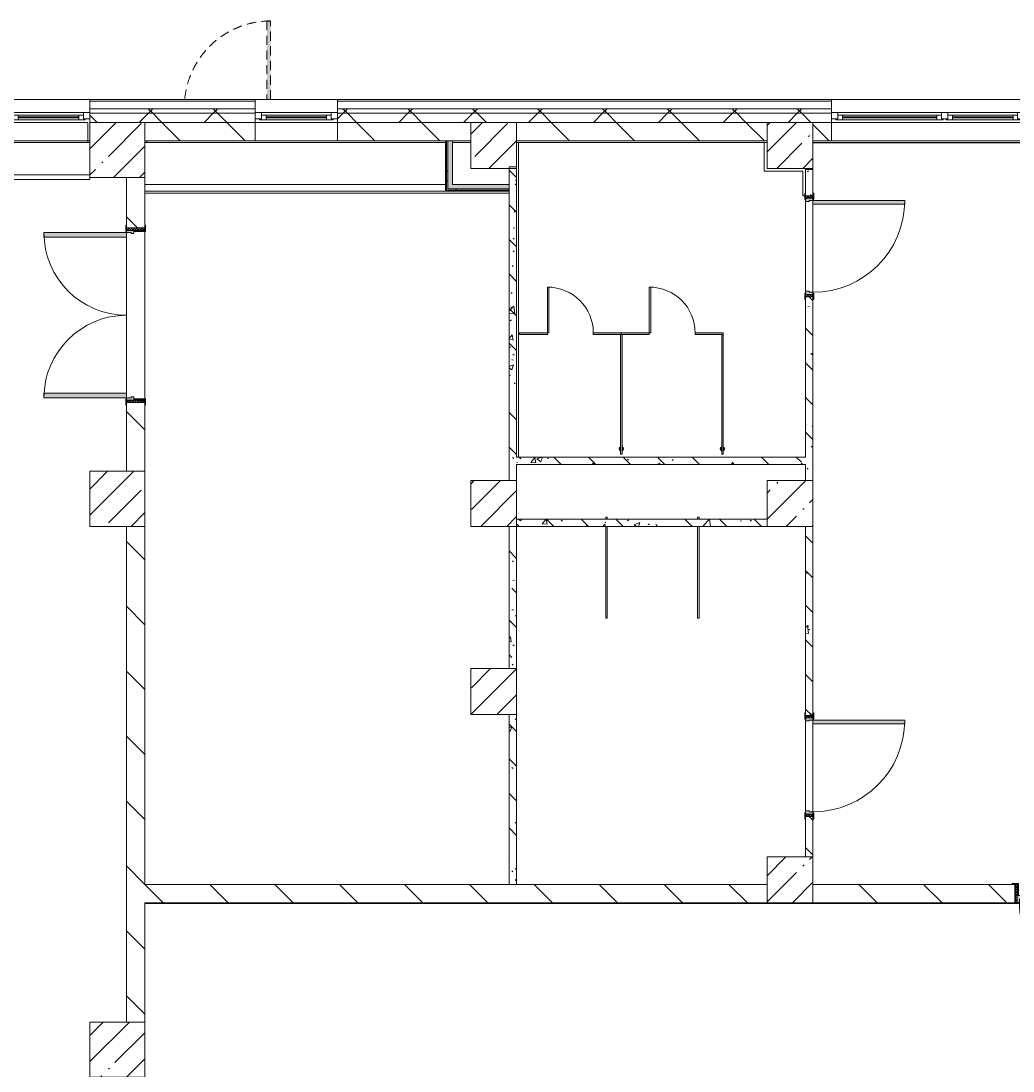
# Model space of a CAD drawing. Header units: millimetres. Extents: x 81566 to 292854, y -8553 to 29000.
# Drawn here: x 231254 to 242063, y 16767 to 28205 of the extents above; entities that cross this region are included whole.
import ezdxf

# ---------------------------------------------------------------- set-up
doc = ezdxf.new("R2010")
doc.units = ezdxf.units.MM
doc.linetypes.add('200_ШТРИХ__ш1_п0_6_', pattern=[160, 100, -60])
for name, color, linetype, lineweight in [('A-DETL-MBND-1', 7, '200_ШТРИХ__ш1_п0_6_', 9), ('A-DOOR-6', 7, 'Continuous', 5), ('A-GENM-2', 7, 'Continuous', 5), ('A-GLAZ-3', 7, 'Continuous', 5), ('A-WALL', 7, 'Continuous', 9), ('A-WALL-4', 7, 'Continuous', 5), ('I-WALL-4', 7, 'Continuous', 5), ('S-COLS-1', 7, 'Continuous', 5)]:
    doc.layers.add(name, color=color, linetype=linetype, lineweight=lineweight)
for name, color, linetype, lineweight, true_color in [('A-DOOR-4', 7, 'Continuous', 5, 0xaaaaaa), ('A-DOOR-5', 7, 'Continuous', 5, 0xe2e2e2), ('A-DOOR-FRAM-4', 7, 'Continuous', 5, 0xe2e2e2), ('A-DOOR-FRAM-5', 7, 'Continuous', 5, 0xaaaaaa), ('A-FLOR-1', 7, 'Continuous', 5, 0xaaaaaa), ('A-GENM-4', 7, 'Continuous', 5, 0xe2ddcd), ('I-WALL-1', 7, 'Continuous', 5, 0xe7e7e7), ('I-WALL-5', 7, 'Continuous', 5, 0x787878)]:
    doc.layers.add(name, color=color, linetype=linetype, lineweight=lineweight, true_color=true_color)
pattern_1 = [(45, (165843.6, 0), (-285.1231, 285.1231), []), (45, (166128.7, 0), (-285.1231, 285.1231), [504.031, -100.806, 16.764, -84.042])]
pattern_2 = [(135, (165843.6, 0), (-353.5534, -353.5534), [])]
pattern_3 = [(135, (165843.6, 0), (-377.1708, -377.1708), [533.4, -88.9, 17.78, -88.9]), (135, (165843.6, 376.94), (-377.1708, -377.1708), []), (50, (165843.6, 0), (637.6445, -55.7866), [66.675, -733.425]), (355, (165843.6, 0), (-123.3494, 668.699), [53.34, -586.74]), (100.451, (165896.7, -4.65), (514.299, 612.908), [56.665, -623.315]), (46.184, (165843.6, 177.8), (948.7764, -147.15), [100.012, -1100.137]), (96.636, (165922.65, 165.5), (830.909, 865.997), [84.998, -934.973]), (351.184, (165843.6, 177.8), (830.918, 865.988), [80.01, -880.11]), (21, (165932.5, 133.35), (530.6506, -357.9283), [66.675, -733.425]), (326, (165932.5, 133.35), (216.308, 644.6585), [53.34, -586.74]), (71.451, (165976.7, 103.5), (746.9596, 286.7243), [56.665, -623.315]), (37.5, (165843.58, 0), (10.8105, 295.9426), [16.764, -562.864, 16.764, -578.866, -588.962]), (37.5, (165843.58, 0), (10.8105, 295.9426), [-1175.258, 16.764, -572.198]), (7.5, (165843.58, 0), (233.8692, 350.6318), [16.764, -322.834, 16.764, -549.529, -224.472]), (7.5, (165843.58, 0), (233.8692, 350.6318), [-905.891, 16.764, -207.708]), (327.5, (165645.34, 0), (474.5678, -20.0513), [16.764, -205.486, 16.764, -676.656, -920.115]), (327.5, (165645.34, 0), (474.5678, -20.0513), [-915.67, 16.764, -903.351]), (317.5, (165556.44, 0), (518.4522, 88.9934), [16.764, -272.161, 16.764, -443.738, -653.415]), (317.5, (165556.44, 0), (518.4522, 88.9934), [-749.427, 16.764, -636.651])]
pattern_4 = [(45, (165843.6, 0), (-353.5534, 353.5534), []), (135, (165843.6, 0), (-353.5534, -353.5534), [])]
pattern_5 = [(45, (165843.6, 0), (-530.33, 530.33), []), (135, (165843.6, 0), (-530.33, -530.33), [])]

# ---------------------------------------------------------------- blocks, each defined once
blk = doc.blocks.new('BSC_Колонна _Прямоугольная - 600х600-V307-2_2_3_птичка')
at = {"layer": 'S-COLS-1'}
h = blk.add_hatch(dxfattribs=at)
h.set_pattern_fill('FP_96', color=256, style=0, pattern_type=2)
h.set_pattern_definition([(45, (-66460, -17000), (-285.1231, 285.1231), []), (45, (-66174.88, -17000), (-285.1231, 285.1231), [504.031, -100.806, 16.764, -84.042])])
h.paths.add_polyline_path([(144, -300), (300, -300), (300, 300), (-300, 300), (-300, -300), (108, -300)])
for p, q in [((300, 300), (-300, 300)), ((-300, 300), (-300, -300)), ((300, -300), (300, 300)), ((-300, -300), (300, -300))]:
    blk.add_line(p, q, dxfattribs=at)
blk = doc.blocks.new('BSC_Колонна _Прямоугольная - 500х500-V333-2_2_3_птичка')
at = {"layer": 'S-COLS-1'}
h = blk.add_hatch(dxfattribs=at)
h.set_pattern_fill('FP_119', color=256, style=0, pattern_type=2)
h.set_pattern_definition([(45, (-73790, -22950), (-285.1231, 285.1231), []), (45, (-73504.88, -22950), (-285.1231, 285.1231), [504.031, -100.806, 16.764, -84.042])])
h.paths.add_polyline_path([(250, -250), (250, 250), (-250, 250), (-250, -250), (173, -250)])
for p, q in [((250, 250), (-250, 250)), ((-250, 250), (-250, -250)), ((250, -250), (250, 250)), ((-250, -250), (250, -250))]:
    blk.add_line(p, q, dxfattribs=at)
blk = doc.blocks.new('BSC_Колонна _Прямоугольная - 500х500-V334-2_2_3_птичка')
at = {"layer": 'S-COLS-1'}
h = blk.add_hatch(dxfattribs=at)
h.set_pattern_fill('FP_120', color=256, style=0, pattern_type=2)
h.set_pattern_definition([(45, (-70560, -22950), (-285.1231, 285.1231), []), (45, (-70274.88, -22950), (-285.1231, 285.1231), [504.031, -100.806, 16.764, -84.042])])
h.paths.add_polyline_path([(170, -250), (250, -250), (250, 250), (-250, 250), (-250, -250)])
for p, q in [((250, 250), (-250, 250)), ((-250, 250), (-250, -250)), ((250, -250), (250, 250)), ((-250, -250), (250, -250))]:
    blk.add_line(p, q, dxfattribs=at)
blk = doc.blocks.new('110_Дверь_СКБ_1Ст_Внутренняя1 - Д-4 1100x2100h_су мгн-V338-2_2_3_птичка')
at = {"layer": 'A-DOOR-4'}
h = blk.add_hatch(dxfattribs=at)
h.set_pattern_fill('FP_22', color=256, style=0, pattern_type=2)
h.set_pattern_definition([(135, (1751.41, 164.685), (-14.14214, -14.14214), []), (225, (1751.41, 164.685), (14.14214, -14.14214), [])])
h.paths.add_polyline_path([(537, 100), (537, -100), (562, -100), (562, 100)])
at = {"layer": 'A-DOOR-5'}
h = blk.add_hatch(color=256, dxfattribs=at)
h.paths.add_polyline_path([(-498, 100), (-513, 100), (-513, 20), (-478, 20), (-478, 60), (-488, 60), (-488, 100)])
h.paths.add_polyline_path([(525, 100), (512, 98), (512, 60), (502, 60), (502, 20), (537, 20), (537, 100)])
at = {"layer": 'A-DOOR-FRAM-4'}
for points in [[(-448, 1100), (-488, 1097), (-488, 100), (-448, 102), (-448, 1097)], [(-536, 108), (-568, 107), (-568, 100), (-498, 102), (-498, 108), (-536, 108)], [(-513, 20), (-513, -100), (-498, -100), (-498, 20)], [(522, 108), (525, 100), (592, 100), (592, 108), (539, 108)], [(537, 20), (522, 20), (522, -100), (537, -100)], [(-513, -100), (-568, -100), (-568, -108), (-498, -108), (-498, -100)], [(592, -100), (522, -100), (522, -108), (592, -108)]]:
    blk.add_hatch(color=256, dxfattribs=at).paths.add_polyline_path(points)
at = {"layer": 'A-DOOR-FRAM-5'}
h = blk.add_hatch(dxfattribs=at)
h.set_pattern_fill('FP_23', color=256, style=0, pattern_type=2)
h.set_pattern_definition([(45, (-371.384, 164.685), (-14.1421, 14.1421), []), (135, (-371.384, 164.685), (-14.1421, -14.1421), [])])
h.paths.add_polyline_path([(-538, 100), (-538, -100), (-513, -95), (-513, 100)])
at = {"layer": 'A-DOOR-4'}
for p, q in [((-488, 1100), (-488, 100)), ((-448, 1100), (-488, 1100)), ((-448, 100), (-448, 1100)), ((-488, 100), (-448, 100))]:
    blk.add_line(p, q, dxfattribs=at)
blk.add_arc((-488, 100), 1000, 360, 90, dxfattribs=at)
at = {"layer": 'A-DOOR-FRAM-5'}
for p, q in [((-498, 108), (-568, 108)), ((-568, 108), (-568, 100)), ((-568, 100), (-498, 100)), ((-513, 100), (-538, 100)), ((-538, 100), (-538, -100)), ((-488, 100), (-513, 100)), ((-513, 100), (-513, 20)), ((-513, -100), (-513, 100)), ((-498, 100), (-513, 100)), ((-513, 100), (-513, 99)), ((-513, 99), (-498, 99)), ((-513, 20), (-478, 20)), ((-498, 20), (-513, 20)), ((-513, 20), (-513, -100)), ((-498, 100), (-498, 108)), ((-498, 99), (-498, 100)), ((-498, -100), (-498, 20)), ((-488, 60), (-488, 100)), ((-478, 60), (-488, 60)), ((-478, 20), (-478, 60)), ((512, 60), (502, 60)), ((502, 60), (502, 20)), ((502, 20), (537, 20)), ((512, 100), (512, 60)), ((537, 100), (512, 100)), ((592, 108), (522, 108)), ((522, 108), (522, 100)), ((537, 100), (522, 100)), ((522, 100), (522, 99)), ((522, 100), (592, 100)), ((522, 99), (537, 99)), ((537, 20), (522, 20)), ((522, 20), (522, -100)), ((537, 20), (537, 100)), ((562, 100), (537, 100)), ((537, 100), (537, -100)), ((537, 99), (537, 100)), ((537, -100), (537, 20)), ((562, -100), (562, 100)), ((592, 100), (592, 108)), ((-498, -100), (-568, -100)), ((-568, -100), (-568, -108)), ((-568, -108), (-498, -108)), ((-538, -100), (-513, -100)), ((-513, -100), (-498, -100)), ((-498, -108), (-498, -100)), ((522, -100), (537, -100)), ((592, -100), (522, -100)), ((522, -100), (522, -108)), ((522, -108), (592, -108)), ((537, -100), (562, -100)), ((592, -108), (592, -100))]:
    blk.add_line(p, q, dxfattribs=at)
blk = doc.blocks.new('110_Дверь_СКБ_1Ст_Внутренняя1 - Д-4 1100x2100h_су мгн-32391219-2_2_3_птичка')
at = {"layer": 'A-DOOR-4'}
h = blk.add_hatch(dxfattribs=at)
h.set_pattern_fill('FP_8', color=256, style=0, pattern_type=2)
h.set_pattern_definition([(135, (1751.41, 104.685), (-14.14214, -14.14214), []), (225, (1751.41, 104.685), (14.14214, -14.14214), [])])
h.paths.add_polyline_path([(562, 40), (537, 38), (537, -40), (562, -40)])
at = {"layer": 'A-DOOR-5'}
h = blk.add_hatch(color=256, dxfattribs=at)
h.paths.add_polyline_path([(537, 38), (537, 40), (512, 36), (512, 0), (502, 0), (502, -40), (537, -40)])
h.paths.add_polyline_path([(-478, -36), (-478, 0), (-488, 0), (-488, 40), (-513, 40), (-513, -40), (-478, -40)])
at = {"layer": 'A-DOOR-FRAM-4'}
for points in [[(-448, 310), (-451, 1040), (-488, 1040), (-488, 40), (-448, 40), (-448, 60)], [(-498, 40), (-498, 48), (-568, 48), (-568, 40), (-513, 40)], [(592, 40), (592, 48), (522, 48), (522, 40), (562, 40)], [(-498, -40), (-568, -40), (-568, -48), (-498, -48)], [(592, -48), (592, -40), (522, -40), (522, -48), (570, -48)]]:
    blk.add_hatch(color=256, dxfattribs=at).paths.add_polyline_path(points)
at = {"layer": 'A-DOOR-FRAM-5'}
h = blk.add_hatch(dxfattribs=at)
h.set_pattern_fill('FP_9', color=256, style=0, pattern_type=2)
h.set_pattern_definition([(45, (-371.384, 104.685), (-14.1421, 14.1421), []), (135, (-371.384, 104.685), (-14.1421, -14.1421), [])])
h.paths.add_polyline_path([(-513, -40), (-513, 40), (-538, 40), (-538, -40)])
at = {"layer": 'A-DOOR-4'}
for p, q in [((-488, 1040), (-488, 40)), ((-448, 1040), (-488, 1040)), ((-448, 40), (-448, 1040)), ((-488, 40), (-448, 40))]:
    blk.add_line(p, q, dxfattribs=at)
blk.add_arc((-488, 40), 1000, 360, 90, dxfattribs=at)
at = {"layer": 'A-DOOR-FRAM-5'}
for p, q in [((-498, 48), (-568, 48)), ((-568, 48), (-568, 40)), ((-568, 40), (-498, 40)), ((-513, 40), (-538, 40)), ((-538, 40), (-538, -40)), ((-488, 40), (-513, 40)), ((-513, 40), (-513, -40)), ((-513, -40), (-513, 40)), ((-498, 40), (-513, 40)), ((-513, 40), (-513, 39)), ((-513, 39), (-498, 39)), ((-498, 40), (-498, 48)), ((-498, 39), (-498, 40)), ((-488, 0), (-488, 40)), ((-478, 0), (-488, 0)), ((-478, -40), (-478, 0)), ((512, 0), (502, 0)), ((502, 0), (502, -40)), ((512, 40), (512, 0)), ((537, 40), (512, 40)), ((592, 48), (522, 48)), ((522, 48), (522, 40)), ((537, 40), (522, 40)), ((522, 40), (522, 39)), ((522, 40), (592, 40)), ((522, 39), (537, 39)), ((537, -40), (537, 40)), ((562, 40), (537, 40)), ((537, 40), (537, -40)), ((537, 39), (537, 40)), ((562, -40), (562, 40)), ((592, 40), (592, 48)), ((-498, -40), (-568, -40)), ((-568, -40), (-568, -48)), ((-568, -48), (-498, -48)), ((-538, -40), (-513, -40)), ((-498, -39), (-513, -39)), ((-513, -39), (-513, -40)), ((-513, -40), (-478, -40)), ((-513, -40), (-498, -40)), ((-498, -40), (-498, -39)), ((-498, -48), (-498, -40)), ((502, -40), (537, -40)), ((537, -39), (522, -39)), ((522, -39), (522, -40)), ((522, -40), (537, -40)), ((592, -40), (522, -40)), ((522, -40), (522, -48)), ((522, -48), (592, -48)), ((537, -40), (537, -39)), ((537, -40), (562, -40)), ((592, -48), (592, -40))]:
    blk.add_line(p, q, dxfattribs=at)
blk = doc.blocks.new('131_Сантехническая перегородка - СП-2-V342-2_2_3_птичка')
at = {"layer": 'A-GENM-2'}
for p, q in [((0, 8), (1000, 8)), ((0, 8), (0, -8)), ((1080, 8), (1100, 8)), ((1100, 8), (1100, -8)), ((1000, -8), (0, -8)), ((1100, -8), (1080, -8))]:
    blk.add_line(p, q, dxfattribs=at)
blk = doc.blocks.new('110_Дверь_СКБ_2Ст - Д-10 1800x2100h_Актовый зал EI30-32403870-2_2_3_птичка')
at = {"layer": 'A-DOOR-4'}
h = blk.add_hatch(dxfattribs=at)
h.set_pattern_fill('FP_134', color=256, style=0, pattern_type=2)
h.set_pattern_definition([(135, (1351.41, 164.685), (-14.1421, -14.1421), []), (225, (1351.41, 164.685), (14.1421, -14.1421), [])])
h.paths.add_polyline_path([(937, -84), (937, -100), (963, -100), (963, 100), (937, 100)])
at = {"layer": 'A-DOOR-5'}
for points in [[(-888, 520), (-888, 100), (-838, 100), (-838, 1000), (-888, 1000), (-888, 643)], [(862, 340), (862, 100), (912, 100), (912, 1000), (862, 1000), (862, 400)]]:
    blk.add_hatch(color=256, dxfattribs=at).paths.add_polyline_path(points)
h = blk.add_hatch(color=256, dxfattribs=at)
h.paths.add_polyline_path([(-913, 37), (-913, 20), (-878, 20), (-878, 50), (-888, 50), (-888, 100), (-913, 100), (-913, 84)])
h.paths.add_polyline_path([(902, 30), (902, 20), (937, 20), (937, 100), (912, 100), (912, 50), (902, 50)])
at = {"layer": 'A-DOOR-FRAM-4'}
for points in [[(-967, 100), (-897, 100), (-897, 108), (-967, 108)], [(-913, -100), (-897, -100), (-897, 20), (-913, 20)], [(923, 100), (993, 100), (993, 108), (923, 108)], [(923, -83), (923, -100), (937, -100), (937, 20), (923, 20)], [(-967, -108), (-897, -108), (-897, -100), (-967, -100)], [(923, -100), (923, -108), (993, -108), (993, -100), (937, -100)]]:
    blk.add_hatch(color=256, dxfattribs=at).paths.add_polyline_path(points)
at = {"layer": 'A-DOOR-FRAM-5'}
h = blk.add_hatch(dxfattribs=at)
h.set_pattern_fill('FP_135', color=256, style=0, pattern_type=2)
h.set_pattern_definition([(45, (-771.384, 164.685), (-14.1421, 14.1421), []), (135, (-771.384, 164.685), (-14.1421, -14.1421), [])])
h.paths.add_polyline_path([(-937, 86), (-937, -100), (-913, -100), (-913, 100), (-937, 100)])
at = {"layer": 'A-DOOR-4'}
for p, q in [((-888, 1000), (-888, 100)), ((-838, 1000), (-888, 1000)), ((-838, 100), (-838, 1000)), ((912, 1000), (862, 1000)), ((862, 1000), (862, 100)), ((912, 100), (912, 1000)), ((-888, 100), (-838, 100)), ((862, 100), (912, 100))]:
    blk.add_line(p, q, dxfattribs=at)
for centre, start, end in [((-888, 100), 0, 90), ((912, 100), 90, 180)]:
    blk.add_arc(centre, 900, start, end, dxfattribs=at)
at = {"layer": 'A-DOOR-FRAM-5'}
for p, q in [((-897, 108), (-967, 108)), ((-967, 108), (-967, 100)), ((-967, 100), (-897, 100)), ((-913, 100), (-937, 100)), ((-937, 100), (-937, -100)), ((-888, 100), (-913, 100)), ((-913, 100), (-913, 20)), ((-913, 20), (-878, 20)), ((-913, -100), (-913, 100)), ((-897, 20), (-913, 20)), ((-913, 20), (-913, -100)), ((-897, 100), (-897, 108)), ((-897, -100), (-897, 20)), ((-888, 50), (-888, 100)), ((-878, 50), (-888, 50)), ((-878, 20), (-878, 50)), ((912, 50), (902, 50)), ((902, 50), (902, 20)), ((902, 20), (937, 20)), ((912, 100), (912, 50)), ((937, 100), (912, 100)), ((993, 108), (923, 108)), ((923, 108), (923, 100)), ((923, 100), (993, 100)), ((937, 20), (923, 20)), ((923, 20), (923, -100)), ((937, 20), (937, 100)), ((963, 100), (937, 100)), ((937, 100), (937, -100)), ((937, -100), (937, 20)), ((963, -100), (963, 100)), ((993, 100), (993, 108)), ((-897, -100), (-967, -100)), ((-967, -100), (-967, -108)), ((-967, -108), (-897, -108)), ((-937, -100), (-913, -100)), ((-913, -100), (-897, -100)), ((-897, -108), (-897, -100)), ((923, -100), (937, -100)), ((993, -100), (923, -100)), ((923, -100), (923, -108)), ((923, -108), (993, -108)), ((937, -100), (963, -100)), ((993, -108), (993, -100))]:
    blk.add_line(p, q, dxfattribs=at)
blk = doc.blocks.new('BSC_Колонна _Прямоугольная - 500х500-V378-2_2_3_птичка')
at = {"layer": 'S-COLS-1'}
h = blk.add_hatch(dxfattribs=at)
h.set_pattern_fill('FP_143', color=256, style=0, pattern_type=2)
h.set_pattern_definition([(45, (-70560, -20900), (-285.1231, 285.1231), []), (45, (-70274.88, -20900), (-285.1231, 285.1231), [504.031, -100.806, 16.764, -84.042])])
h.paths.add_polyline_path([(250, -250), (250, 250), (-250, 250), (-250, -250), (170, -250)])
for p, q in [((250, 250), (-250, 250)), ((-250, 250), (-250, -250)), ((250, -250), (250, 250)), ((-250, -250), (250, -250))]:
    blk.add_line(p, q, dxfattribs=at)
blk = doc.blocks.new('120_Окно_СКБ_1Ст - 120_Окно_СКБ_1Ст 900х2500_h_-19906774-2_2_3_птичка')
at = {"layer": 'A-GLAZ-3'}
for p, q in [((-450, -75), (-450, -5)), ((-450, -5), (-380, -5)), ((450, -5), (-450, -5)), ((-380, -75), (-450, -75)), ((-450, -75), (-400, -75)), ((-380, -75), (-400, -75)), ((-400, -75), (-400, -85)), ((-400, -85), (400, -85)), ((400, -85), (-400, -85)), ((-380, -5), (-380, -75)), ((380, -35), (-380, -35)), ((-380, -35), (-380, -75)), ((-330, -85), (-330, -35)), ((-330, -55), (330, -55)), ((330, -65), (-330, -65)), ((330, -85), (330, -35)), ((380, -75), (380, -5)), ((380, -5), (450, -5)), ((380, -75), (380, -35)), ((450, -75), (380, -75)), ((400, -75), (380, -75)), ((400, -75), (450, -75)), ((400, -85), (400, -75)), ((450, -5), (450, -75))]:
    blk.add_line(p, q, dxfattribs=at)
blk = doc.blocks.new('120_Окно_СКБ_2Ст - 120_Окно_СКБ_2Ст 2100х2400 _мал створка справа_-19092174-2_2_3_птичка')
at = {"layer": 'A-GLAZ-3'}
for p, q in [((-1050, -75), (-1050, -5)), ((-1050, -5), (-980, -5)), ((1050, -5), (-1050, -5)), ((-980, -75), (-1050, -75)), ((-1050, -75), (-1000, -75)), ((-980, -75), (-1000, -75)), ((-1000, -75), (-1000, -85)), ((-1000, -85), (170, -85)), ((170, -85), (-1000, -85)), ((-980, -5), (-980, -75)), ((150, -35), (-980, -35)), ((-980, -35), (-980, -75)), ((-930, -85), (-930, -35)), ((-930, -55), (100, -55)), ((100, -65), (-930, -65)), ((100, -85), (100, -35)), ((150, -75), (150, -5)), ((150, -5), (220, -5)), ((150, -75), (150, -35)), ((220, -75), (150, -75)), ((170, -75), (150, -75)), ((170, -75), (200, -75)), ((170, -85), (170, -75)), ((220, -75), (200, -75)), ((200, -75), (200, -85)), ((200, -85), (1000, -85)), ((1000, -85), (200, -85)), ((220, -5), (220, -75)), ((980, -35), (220, -35)), ((220, -35), (220, -75)), ((270, -85), (270, -35)), ((270, -55), (930, -55)), ((930, -65), (270, -65)), ((930, -85), (930, -35)), ((980, -75), (980, -5)), ((980, -5), (1050, -5)), ((980, -75), (980, -35)), ((1050, -75), (980, -75)), ((1000, -75), (980, -75)), ((1000, -75), (1050, -75)), ((1000, -85), (1000, -75)), ((1050, -5), (1050, -75))]:
    blk.add_line(p, q, dxfattribs=at)
blk = doc.blocks.new('BSC_Колонна _Прямоугольная - 500х500-V383-2_2_3_птичка')
at = {"layer": 'S-COLS-1'}
h = blk.add_hatch(dxfattribs=at)
h.set_pattern_fill('FP_144', color=256, style=0, pattern_type=2)
h.set_pattern_definition([(45, (-73790, -18850), (-285.1231, 285.1231), []), (45, (-73504.88, -18850), (-285.1231, 285.1231), [504.031, -100.806, 16.764, -84.042])])
h.paths.add_polyline_path([(250, -250), (250, 250), (-250, 250), (-250, -250), (170, -250)])
for p, q in [((250, 250), (-250, 250)), ((-250, 250), (-250, -250)), ((250, -250), (250, 250)), ((-250, -250), (250, -250))]:
    blk.add_line(p, q, dxfattribs=at)
blk = doc.blocks.new('110_Дверь_СКБ_1Ст_Наружная - ДН-2д_л__ Дверь из подвала ЛК _900 мм в свету_ 3300-22851703-2_2_3_птичка')
at = {"layer": 'A-DETL-MBND-1'}
blk.add_hatch(color=256, dxfattribs=at).paths.add_polyline_path([(489.5, 135), (489.5, 990), (449.5, 990), (449.5, 135)])
for p, q in [((489.5, 990), (449.5, 990)), ((449.5, 990), (449.5, 135)), ((489.5, 135), (489.5, 990))]:
    blk.add_line(p, q, dxfattribs=at)
blk.add_arc((489.5, 50), 940, 90, 174.73278, dxfattribs=at)
blk = doc.blocks.new('131_Сантехническая перегородка_Дверь - СД-1-V438-2_2_3_птичка')
at = {"layer": 'A-GENM-4'}
for points in [[(305, -8), (305, 8), (0, 8), (0, -8)], [(805, -8), (1110, -8), (1110, 8), (805, 8)]]:
    blk.add_hatch(color=256, dxfattribs=at).paths.add_polyline_path(points)
at = {"layer": 'A-DOOR-6'}
for p, q in [((321, 508), (305, 508)), ((305, 8), (305, 508)), ((321, 8), (321, 508)), ((321, 8), (305, 8))]:
    blk.add_line(p, q, dxfattribs=at)
blk.add_arc((305, 8), 500, 360, 90, dxfattribs=at)
at = {"layer": 'A-GENM-2'}
for p, q in [((305, 8), (0, 8)), ((0, 8), (0, -8)), ((305, -8), (305, 8)), ((1110, 8), (805, 8)), ((805, 8), (805, -8)), ((1110, -8), (1110, 8)), ((0, -8), (305, -8)), ((805, -8), (1110, -8))]:
    blk.add_line(p, q, dxfattribs=at)
blk = doc.blocks.new('131_Сантехническая перегородка - СП-4-V431-2_2_3_птичка')
at = {"layer": 'A-GENM-4'}
blk.add_hatch(color=256, dxfattribs=at).paths.add_polyline_path([(745, 8), (26, 8), (26, -8), (1330, -8), (1330, 8)])
at = {"layer": 'A-GENM-2'}
for p, q in [((1330, 8), (26, 8)), ((26, 8), (26, -8)), ((1330, -8), (1330, 8)), ((26, -8), (1330, -8))]:
    blk.add_line(p, q, dxfattribs=at)
at = {"layer": 'A-GENM-2', "flags": 128}
for points in [[(97, 8), (97, 9), (96, 9), (96, 9), (96, 10), (95, 10), (95, 11), (94, 11), (94, 12), (93, 12), (93, 12), (92, 13), (92, 13), (91, 13), (91, 14), (90, 14), (90, 14), (89, 14), (89, 14), (88, 15), (87, 15), (87, 15), (86, 15), (86, 15), (85, 15), (84, 15), (84, 15), (83, 15), (83, 15), (82, 15), (81, 15), (81, 15), (80, 15), (80, 14), (79, 14), (78, 14), (78, 14), (77, 13), (77, 13), (76, 13), (76, 13), (75, 12), (75, 12), (74, 11), (74, 11), (74, 11), (73, 10), (73, 10), (72, 9), (72, 9), (72, 8), (71, 8)], [(71, -8), (72, -9), (72, -9), (72, -9), (73, -10), (73, -10), (74, -11), (74, -11), (75, -12), (75, -12), (76, -12), (76, -13), (77, -13), (77, -13), (78, -14), (78, -14), (79, -14), (79, -14), (80, -14), (80, -15), (81, -15), (82, -15), (82, -15), (83, -15), (83, -15), (84, -15), (85, -15), (85, -15), (86, -15), (86, -15), (87, -15), (88, -15), (88, -15), (89, -14), (89, -14), (90, -14), (90, -14), (91, -13), (92, -13), (92, -13), (93, -13), (93, -12), (94, -12), (94, -11), (94, -11), (95, -11), (95, -10), (96, -10), (96, -9), (96, -9), (97, -8), (97, -8)]]:
    blk.add_lwpolyline(points, dxfattribs=at)
at = {"layer": 'A-GENM-2'}
for radius, start, end in [(24.6, 19.9113, 160.0887), (17.6, 45, 135), (17.6, 45, 135), (15.1, 45, 135), (24.6, 199.9113, 340.0887), (17.6, 225, 315), (17.6, 225, 315), (15.1, 225, 315)]:
    blk.add_arc((84, 0), radius, start, end, dxfattribs=at)
blk = doc.blocks.new('Зашивка приборов отопления29 - Зашивка приборов отопления-33323054-2_2_3_птичка')
at = {"layer": 'A-WALL-4'}
for p, q in [((66780, 26880), (66760, 26880)), ((70036, 26425), (66760, 26425)), ((66760, 26350), (70036, 26350))]:
    blk.add_line(p, q, dxfattribs=at)

msp = doc.modelspace()

# ---------------------------------------------------------------- hatches: boundary and pattern name
at = {"layer": 'A-WALL-4'}
h = msp.add_hatch(dxfattribs=at)
h.set_pattern_fill('FP_101', color=256, style=0, pattern_type=2)
h.set_pattern_definition(pattern_4)
h.paths.add_polyline_path([(242183.6, 27200), (243693.6, 27200), (243693.6, 27250), (242183.6, 27250), (242183.6, 27210)])
h.paths.add_polyline_path([(250543.6, 27200), (250703.6, 27200), (250703.6, 27250), (246193.6, 27250), (246193.6, 27200), (250091.4, 27200)])
h.paths.add_polyline_path([(233683.4, 27200), (233803.6, 27200), (233803.6, 27250), (232003.6, 27250), (232003.6, 27200), (232771.8, 27200)])
h.paths.add_polyline_path([(230308.4, 27200), (231103.6, 27200), (231103.6, 27250), (230023.6, 27250), (230023.6, 27200), (230037.2, 27200)])
h.paths.add_polyline_path([(234703.6, 27200), (240083.6, 27200), (240083.6, 27250), (234703.6, 27250)])
h.paths.add_polyline_path([(216603.8, 27200), (216603.8, 27250), (215503.9, 27250), (215503.9, 27200), (216363.8, 27200)])
h.paths.add_polyline_path([(226598.8, 27200), (226883.6, 27200), (226883.6, 27250), (225703.6, 27250), (225703.6, 27200), (226390.9, 27200)])
h.paths.add_polyline_path([(219703.8, 27200), (220853.5, 27200), (220853.5, 27250), (219703.8, 27250), (219703.8, 27210)])
h.paths.add_polyline_path([(222848.6, 27200), (223003.6, 27200), (223003.6, 27250), (221753.5, 27250), (221753.5, 27200), (222744.7, 27200)])
h.paths.add_polyline_path([(214603.9, 27200), (214603.6, 27250), (213350.6, 27250), (213350.6, 27200), (214603.6, 27200)])
h.paths.add_polyline_path([(207903.6, 27200), (210250.6, 27200), (210250.6, 27250), (207853.6, 27250), (207853.6, 27200)])
h = msp.add_hatch(dxfattribs=at)
h.set_pattern_fill('FP_101', color=256, style=0, pattern_type=2)
h.set_pattern_definition(pattern_4)
h.paths.add_polyline_path([(207903.6, 27100), (210250.6, 27100), (210250.6, 27200), (207903.6, 27200)])
h.paths.add_polyline_path([(221753.5, 27100), (223003.6, 27100), (223003.6, 27200), (221753.5, 27200)])
h.paths.add_polyline_path([(250543.6, 27100), (250703.6, 27100), (250703.6, 27200), (246193.6, 27200), (246193.6, 27100), (250091.4, 27100)])
h.paths.add_polyline_path([(220010, 27100), (220853.5, 27100), (220853.5, 27200), (219703.8, 27200), (219703.8, 27100), (220003.6, 27100)])
h.paths.add_polyline_path([(225703.6, 27100), (226883.6, 27100), (226883.6, 27200), (225703.6, 27200), (225703.6, 27140)])
h.paths.add_polyline_path([(243093.6, 27100), (243693.6, 27100), (243693.6, 27200), (242183.6, 27200), (242183.6, 27100), (242799, 27100)])
h.paths.add_polyline_path([(216363.8, 27100), (216603.8, 27100), (216603.8, 27200), (215503.9, 27200), (215503.9, 27100), (216208.4, 27100)])
h.paths.add_polyline_path([(239152.8, 27100), (240083.6, 27100), (240083.6, 27200), (234703.6, 27200), (234703.6, 27100), (236653.6, 27100)])
h.paths.add_polyline_path([(213350.6, 27100), (214603.9, 27100), (214603.6, 27200), (213350.6, 27200), (213350.6, 27140)])
h.paths.add_polyline_path([(233683.4, 27100), (233803.6, 27100), (233803.6, 27200), (232003.6, 27200), (232003.6, 27100), (232771.8, 27100)])
h.paths.add_polyline_path([(230023.6, 27100), (231103.6, 27100), (231103.6, 27200), (230023.6, 27200), (230023.6, 27170)])
at = {"layer": 'I-WALL-1'}
for points in [[(235954.2, 26425), (235954.2, 26900), (235904.2, 26900), (235904.2, 26425)], [(236418.1, 26375), (236573.6, 26375), (236573.6, 26425), (235904.2, 26425), (235904.2, 26375), (236153.6, 26375)]]:
    msp.add_hatch(color=256, dxfattribs=at).paths.add_polyline_path(points)
at = {"layer": 'I-WALL-4'}
h = msp.add_hatch(dxfattribs=at)
h.set_pattern_fill('FP_99', color=256, style=0, pattern_type=2)
h.set_pattern_definition(pattern_2)
h.paths.add_polyline_path([(216603.8, 26900), (216603.8, 27100), (216208.4, 27100), (216208.4, 26900)])
h.paths.add_polyline_path([(220853.5, 26900), (220853.5, 27100), (220603.6, 27100), (220603.6, 26900), (220826.8, 26900)])
h.paths.add_polyline_path([(220003.6, 26900), (220003.6, 27100), (219703.8, 27100), (219703.8, 26900)])
h.paths.add_polyline_path([(223003.6, 26900), (223003.6, 27100), (221753.5, 27100), (221753.5, 26900), (222848.6, 26900)])
h.paths.add_polyline_path([(225703.6, 26900), (226003.6, 26900), (226003.6, 27100), (225703.6, 27100), (225703.6, 26900.9)])
h.paths.add_polyline_path([(226603.6, 26900), (226903.6, 26900), (226903.6, 27100), (226603.6, 27100), (226603.6, 26948.7)])
h.paths.add_polyline_path([(230037.2, 26900), (231103.6, 26900), (231103.6, 27100), (230003.6, 27100), (230003.6, 26900)])
h.paths.add_polyline_path([(249944.3, 26900), (250043.6, 26900), (250043.6, 27100), (246993.6, 27100), (246993.6, 26900), (249916.1, 26900)])
h.paths.add_polyline_path([(232603.6, 26900), (233803.6, 26900), (233803.6, 27100), (232603.6, 27100), (232603.6, 26948.7)])
h.paths.add_polyline_path([(246493.6, 26900), (246493.6, 27100), (246193.6, 27100), (246193.6, 26900), (246445.2, 26900)])
h.paths.add_polyline_path([(235506.5, 26900), (236153.6, 26900), (236153.6, 27100), (234703.6, 27100), (234703.6, 26900)])
h.paths.add_polyline_path([(236653.6, 26900), (239383.6, 26900), (239383.6, 27100), (236653.6, 27100), (236653.6, 26948.7)])
h.paths.add_polyline_path([(239883.6, 26900), (240083.6, 26900), (240083.6, 27100), (239883.6, 27100), (239883.6, 26948.7)])
h.paths.add_polyline_path([(243433.6, 26900), (243693.6, 26900), (243693.6, 27100), (243093.6, 27100), (243093.6, 26900)])
h.paths.add_polyline_path([(242183.6, 26900), (242593.6, 26900), (242593.6, 27100), (242183.6, 27100), (242183.6, 26938.3)])
h = msp.add_hatch(dxfattribs=at)
h.set_pattern_fill('FP_171', color=256, style=0, pattern_type=2)
h.set_pattern_definition(pattern_5)
h.paths.add_polyline_path([(235891.7, 26362.5), (235891.7, 26900), (235879.2, 26900), (235879.2, 26362.5), (235888.6, 26362.5)])
h = msp.add_hatch(dxfattribs=at)
h.set_pattern_fill('FP_171', color=256, style=0, pattern_type=2)
h.set_pattern_definition(pattern_5)
h.paths.add_polyline_path([(235904.2, 26375), (235904.2, 26900), (235891.7, 26900), (235891.7, 26375)])
h = msp.add_hatch(dxfattribs=at)
h.set_pattern_fill('FP_99', color=256, style=0, pattern_type=2)
h.set_pattern_definition(pattern_2)
h.paths.add_polyline_path([(232403.6, 12300), (232603.6, 12300), (232603.6, 15175), (232403.6, 15175), (232403.6, 12747.2)])
h.paths.add_polyline_path([(232455.5, 16625), (232603.6, 16625), (232603.6, 16700), (232403.6, 16700), (232403.6, 16625), (232453.6, 16625)])
h.paths.add_polyline_path([(232465.7, 17300), (232603.6, 17300), (232603.6, 22700), (232403.6, 22700), (232403.6, 17300), (232424.5, 17300)])
h.paths.add_polyline_path([(232599.6, 23300), (232603.6, 23300), (232603.6, 24050), (232403.6, 24050), (232403.6, 23300)])
h.paths.add_polyline_path([(232403.6, 25950), (232603.6, 25950), (232603.6, 26500), (232403.6, 26500), (232403.6, 25980)])
h = msp.add_hatch(dxfattribs=at)
h.set_pattern_fill('FP_171', color=256, style=0, pattern_type=2)
h.set_pattern_definition(pattern_5)
h.paths.add_polyline_path([(236418.1, 26350), (236573.6, 26350), (236573.6, 26362.5), (235879.2, 26362.5), (235879.2, 26350), (236153.6, 26350)])
h = msp.add_hatch(dxfattribs=at)
h.set_pattern_fill('FP_171', color=256, style=0, pattern_type=2)
h.set_pattern_definition(pattern_5)
h.paths.add_polyline_path([(236573.6, 26362.5), (236573.6, 26375), (235891.7, 26375), (235891.7, 26362.5), (236418.1, 26362.5)])
h = msp.add_hatch(dxfattribs=at)
h.set_pattern_fill('FP_99', color=256, style=0, pattern_type=2)
h.set_pattern_definition(pattern_2)
h.paths.add_polyline_path([(248863.6, 18600), (250043.6, 18600), (250043.6, 18800), (246023.6, 18800), (246023.6, 18600), (248268.3, 18600)])
h.paths.add_polyline_path([(243183.6, 18600), (244423.6, 18600), (244423.6, 18800), (243183.6, 18800)])
h.paths.add_polyline_path([(233403.8, 18600), (239383.6, 18600), (239383.6, 18800), (232603.6, 18800), (232603.6, 18600)])
h.paths.add_polyline_path([(240344.9, 18600), (242083.6, 18600), (242083.6, 18800), (239883.6, 18800), (239883.6, 18600)])
at = {"layer": 'I-WALL-5'}
h = msp.add_hatch(dxfattribs=at)
h.set_pattern_fill('FP_105', color=256, style=0, pattern_type=2)
h.set_pattern_definition(pattern_3)
h.paths.add_polyline_path([(236653.6, 21150), (236649.7, 22700), (236573.6, 22700), (236573.6, 21150)])
h.paths.add_polyline_path([(236644.7, 23200), (236653.6, 23200), (236653.6, 26617.5), (236573.6, 26617.5), (236573.6, 23200)])
h = msp.add_hatch(dxfattribs=at)
h.set_pattern_fill('FP_105', color=256, style=0, pattern_type=2)
h.set_pattern_definition(pattern_3)
h.paths.add_polyline_path([(239851.2, 19100), (239883.6, 19100), (239883.6, 19540), (239803.6, 19540), (239803.6, 19100)])
h.paths.add_polyline_path([(239803.6, 20640), (239883.6, 20640), (239883.6, 22700), (239803.6, 22700), (239803.6, 20670)])
h.paths.add_polyline_path([(239803.6, 23200), (239883.6, 23200), (239883.6, 25200), (239803.6, 25200), (239803.6, 23375)])
h.paths.add_polyline_path([(239883.6, 26300), (239883.6, 26587.5), (239803.6, 26587.5), (239803.6, 26300)])
h = msp.add_hatch(dxfattribs=at)
h.set_pattern_fill('FP_105', color=256, style=0, pattern_type=2)
h.set_pattern_definition(pattern_3)
h.paths.add_polyline_path([(239803.6, 23375), (239803.6, 23455), (236653.6, 23455), (236655.6, 23375), (239383.6, 23375)])
h = msp.add_hatch(dxfattribs=at)
h.set_pattern_fill('FP_105', color=256, style=0, pattern_type=2)
h.set_pattern_definition(pattern_3)
h.paths.add_polyline_path([(236673.6, 22700), (239383.6, 22700), (239383.6, 22780), (236653.6, 22780), (236653.6, 22700), (236672.7, 22700)])
h = msp.add_hatch(dxfattribs=at)
h.set_pattern_fill('FP_105', color=256, style=0, pattern_type=2)
h.set_pattern_definition(pattern_3)
h.paths.add_polyline_path([(236653.6, 18800), (236653.6, 20650), (236573.6, 20650), (236573.6, 18800)])
at = {"layer": 'S-COLS-1'}
h = msp.add_hatch(dxfattribs=at)
h.set_pattern_fill('FP_97', color=256, style=0, pattern_type=2)
h.set_pattern_definition(pattern_1)
h.paths.add_polyline_path([(232603.6, 26500), (232603.6, 27100), (232003.6, 27100), (232004.1, 26500), (232403.6, 26500)])
h = msp.add_hatch(dxfattribs=at)
h.set_pattern_fill('FP_97', color=256, style=0, pattern_type=2)
h.set_pattern_definition(pattern_1)
h.paths.add_polyline_path([(236153.6, 26600), (236573.6, 26600), (236573.6, 26617.5), (236653.6, 26617.5), (236653.6, 27100), (236153.6, 27100), (236153.6, 26880)])
h = msp.add_hatch(dxfattribs=at)
h.set_pattern_fill('FP_97', color=256, style=0, pattern_type=2)
h.set_pattern_definition(pattern_1)
h.paths.add_polyline_path([(239383.6, 26600), (239883.6, 26600), (239883.6, 27100), (239383.6, 27100), (239383.6, 26879)])
h = msp.add_hatch(dxfattribs=at)
h.set_pattern_fill('FP_97', color=256, style=0, pattern_type=2)
h.set_pattern_definition(pattern_1)
h.paths.add_polyline_path([(232176.5, 22700), (232603.6, 22700), (232599.6, 23300), (232003.6, 23300), (232003.6, 22700)])

# ---------------------------------------------------------------- linework, layer by layer
at = {"layer": 'A-FLOR-1'}
for p, q in [((232003.6, 26880), (231983.6, 26880)), ((236673.6, 26880), (236673.6, 23455)), ((239352.6, 26569), (239352.6, 26880)), ((242162.6, 26879), (239883.6, 26879)), ((239772.6, 26569), (239352.6, 26569)), ((239772.6, 26300), (239772.6, 26569)), ((239883.6, 26600), (239883.6, 26587.5)), ((236573.6, 26330), (232603.6, 26330)), ((239795.6, 26300), (239772.6, 26300)), ((242053.6, 18592.9), (232603.6, 18592.9))]:
    msp.add_line(p, q, dxfattribs=at)
at = {"layer": 'A-WALL'}
for p, q in [((233803.6, 27330), (232003.6, 27330)), ((233803.6, 27250), (232003.6, 27250)), ((240083.6, 27330), (234703.6, 27330)), ((240083.6, 27250), (234703.6, 27250)), ((233803.6, 27200), (232003.6, 27200)), ((240083.6, 27200), (234703.6, 27200)), ((233803.6, 27100), (232603.6, 27100)), ((236153.6, 27100), (234703.6, 27100)), ((239383.6, 27100), (236653.6, 27100)), ((240083.6, 27100), (239883.6, 27100)), ((235891.7, 26900), (235891.7, 26362.5)), ((235904.2, 26900), (235904.2, 26375)), ((235891.7, 26362.5), (236573.6, 26362.5)), ((235904.2, 26375), (236573.6, 26375)), ((236573.6, 18800), (236653.6, 18800))]:
    msp.add_line(p, q, dxfattribs=at)
at = {"layer": 'A-WALL-4'}
for p, q in [((259153.6, 27350), (221753.5, 27350)), ((232003.6, 27350), (232003.6, 27100)), ((233803.6, 27100), (233803.6, 27350)), ((234703.6, 27350), (234703.6, 27100)), ((240083.6, 27100), (240083.6, 27350)), ((232003.6, 27100), (232603.6, 27100)), ((236153.6, 27100), (236653.6, 27100)), ((239383.6, 27100), (239883.6, 27100))]:
    msp.add_line(p, q, dxfattribs=at)
at = {"layer": 'I-WALL-4'}
for p, q in [((231103.6, 27100), (231983.6, 27100)), ((231983.6, 26880), (231983.6, 27100)), ((232603.6, 27100), (232603.6, 26900)), ((233803.6, 26900), (233803.6, 27100)), ((233803.6, 27100), (234703.6, 27100)), ((234703.6, 27100), (234703.6, 26900)), ((236153.6, 26900), (236153.6, 27100)), ((236653.6, 27100), (236653.6, 26900)), ((239383.6, 26900), (239383.6, 27100)), ((239883.6, 27100), (239883.6, 26900)), ((240083.6, 26900), (240083.6, 27100)), ((240083.6, 27100), (242183.6, 27100)), ((232003.6, 26900), (216208.4, 26900)), ((231983.6, 26880), (226603.6, 26880)), ((232603.6, 26900), (236153.6, 26900)), ((232623.6, 26900), (232623.6, 26880)), ((235879.7, 26880), (232623.6, 26880)), ((235954.2, 26900), (235879.2, 26900)), ((235879.2, 26900), (235879.2, 26350)), ((235954.2, 26425), (235954.2, 26900)), ((236153.6, 26880), (235954.2, 26880)), ((236653.6, 26900), (239383.6, 26900)), ((239383.6, 26880), (236653.6, 26880)), ((242593.6, 26900), (239883.6, 26900)), ((242184.5, 26880), (239883.6, 26880)), ((236573.6, 26617.5), (236573.6, 23200)), ((236653.6, 26617.5), (236573.6, 26617.5)), ((236653.6, 23455), (236653.6, 26617.5)), ((239803.6, 26587.5), (239803.6, 26330)), ((239883.6, 26587.5), (239803.6, 26587.5)), ((239883.6, 26330), (239883.6, 26587.5)), ((226624.6, 26529), (232003.6, 26529)), ((232004.1, 26479), (226624.6, 26479)), ((232004.1, 26500.3), (232004.1, 26479)), ((232603.6, 26500), (232403.6, 26500)), ((232403.6, 26500), (232403.6, 25980)), ((232603.6, 25980), (232603.6, 26500)), ((236573.6, 26425), (235954.2, 26425)), ((235879.2, 26350), (236573.6, 26350)), ((239803.6, 25260), (239803.6, 26240)), ((239883.6, 26210), (239883.6, 25250)), ((232403.6, 24150), (232403.6, 25850)), ((232603.6, 25910), (232603.6, 24090)), ((239803.6, 25170), (239803.6, 23455)), ((239883.6, 23200), (239883.6, 25170)), ((232403.6, 24020), (232403.6, 23300)), ((232603.6, 23300), (232603.6, 24020)), ((239803.6, 23455), (236653.6, 23455)), ((236653.6, 23375), (239803.6, 23375)), ((236653.6, 23200), (236653.6, 23375)), ((239803.6, 23375), (239803.6, 23200)), ((232403.6, 23300), (232603.6, 23300)), ((239383.6, 22780), (236653.6, 22780)), ((232403.6, 22700), (232403.6, 17300)), ((232603.6, 22700), (232403.6, 22700)), ((232603.6, 18800), (232603.6, 22700)), ((236573.6, 22700), (236573.6, 21150)), ((236653.6, 21150), (236653.6, 22700)), ((236653.6, 22700), (239383.6, 22700)), ((239803.6, 22700), (239803.6, 20670)), ((239883.6, 20670), (239883.6, 22700)), ((236573.6, 20650), (236573.6, 18800)), ((236653.6, 18800), (236653.6, 20650)), ((239803.6, 19600), (239803.6, 20580)), ((239883.6, 20550), (239883.6, 19590)), ((239803.6, 19510), (239803.6, 19100)), ((239883.6, 19100), (239883.6, 19510)), ((236573.6, 18800), (232603.6, 18800)), ((239383.6, 18800), (236653.6, 18800)), ((242053.6, 18800), (239883.6, 18800)), ((232603.6, 17300), (232603.6, 18600)), ((232603.6, 18600), (239383.6, 18600)), ((239883.6, 18600), (242053.6, 18600))]:
    msp.add_line(p, q, dxfattribs=at)
at = {"layer": 'S-COLS-1'}
for p, q in [((232603.6, 27100), (232003.6, 27100)), ((232003.6, 27100), (232003.6, 26500)), ((232603.6, 26900), (232603.6, 27100)), ((236653.6, 27100), (236153.6, 27100)), ((236153.6, 27100), (236153.6, 26900)), ((236653.6, 26900), (236653.6, 27100)), ((239883.6, 27100), (239383.6, 27100)), ((239383.6, 27100), (239383.6, 26900)), ((239883.6, 26900), (239883.6, 27100)), ((232603.6, 26500), (232603.6, 26900)), ((236153.6, 26900), (236153.6, 26600)), ((236653.6, 26600), (236653.6, 26900)), ((239383.6, 26900), (239383.6, 26600)), ((239883.6, 26600), (239883.6, 26900)), ((236153.6, 26600), (236653.6, 26600)), ((239383.6, 26600), (239883.6, 26600)), ((232003.6, 26500), (232603.6, 26500)), ((232403.6, 23300), (232003.6, 23300)), ((232003.6, 23300), (232003.6, 22700)), ((232603.6, 23300), (232403.6, 23300)), ((232603.6, 22700), (232603.6, 23300)), ((232003.6, 22700), (232403.6, 22700)), ((232403.6, 22700), (232603.6, 22700))]:
    msp.add_line(p, q, dxfattribs=at)

# ---------------------------------------------------------------- block references
at = {"layer": 'A-DETL-MBND-1'}
msp.add_blockref('110_Дверь_СКБ_1Ст_Наружная - ДН-2д_л__ Дверь из подвала ЛК _900 мм в свету_ 3300-22851703-2_2_3_птичка', (233484.1, 27215), dxfattribs=at)
at = {"layer": 'A-DOOR-4'}
for name, p, rotation in [('110_Дверь_СКБ_1Ст_Внутренняя1 - Д-4 1100x2100h_су мгн-32391219-2_2_3_птичка', (239843.6, 25762.5), 269.9999999999999), ('110_Дверь_СКБ_2Ст - Д-10 1800x2100h_Актовый зал EI30-32403870-2_2_3_птичка', (232503.6, 24987.5), 89.9999999999999), ('110_Дверь_СКБ_1Ст_Внутренняя1 - Д-4 1100x2100h_су мгн-32391219-2_2_3_птичка', (239843.6, 20102.5), 269.9999999999999), ('110_Дверь_СКБ_1Ст_Внутренняя1 - Д-4 1100x2100h_су мгн-V338-2_2_3_птичка', (242646.1, 18700), 180)]:
    msp.add_blockref(name, p, dxfattribs=dict(at, rotation=rotation))
at = {"layer": 'A-GENM-2'}
for p in [(236684.6, 24798.5), (237795, 24798.5)]:
    msp.add_blockref('131_Сантехническая перегородка_Дверь - СД-1-V438-2_2_3_птичка', p, dxfattribs=at)
for name, p, rotation in [('131_Сантехническая перегородка - СП-4-V431-2_2_3_птичка', (237795, 23460.5), 90.00000000001177), ('131_Сантехническая перегородка - СП-4-V431-2_2_3_птичка', (238897.3, 23460.5), 90.00000000001177), ('131_Сантехническая перегородка - СП-2-V342-2_2_3_птичка', (237633.6, 21700), 90.00000000000006), ('131_Сантехническая перегородка - СП-2-V342-2_2_3_птичка', (238633.6, 21700), 90.00000000000006)]:
    msp.add_blockref(name, p, dxfattribs=dict(at, rotation=rotation))
at = {"layer": 'A-GLAZ-3'}
for name, p in [('120_Окно_СКБ_1Ст - 120_Окно_СКБ_1Ст 900х2500_h_-19906774-2_2_3_птичка', (231553.6, 27215)), ('120_Окно_СКБ_1Ст - 120_Окно_СКБ_1Ст 900х2500_h_-19906774-2_2_3_птичка', (234253.6, 27215)), ('120_Окно_СКБ_2Ст - 120_Окно_СКБ_2Ст 2100х2400 _мал створка справа_-19092174-2_2_3_птичка', (241133.6, 27215))]:
    msp.add_blockref(name, p, dxfattribs=at)
at = {"layer": 'A-WALL-4'}
msp.add_blockref('Зашивка приборов отопления29 - Зашивка приборов отопления-33323054-2_2_3_птичка', (165843.6, 0), dxfattribs=at)
at = {"layer": 'S-COLS-1'}
for name, p in [('BSC_Колонна _Прямоугольная - 500х500-V334-2_2_3_птичка', (236403.6, 22950)), ('BSC_Колонна _Прямоугольная - 500х500-V333-2_2_3_птичка', (239633.6, 22950)), ('BSC_Колонна _Прямоугольная - 500х500-V378-2_2_3_птичка', (236403.6, 20900)), ('BSC_Колонна _Прямоугольная - 500х500-V383-2_2_3_птичка', (239633.6, 18850)), ('BSC_Колонна _Прямоугольная - 600х600-V307-2_2_3_птичка', (232303.6, 17000))]:
    msp.add_blockref(name, p, dxfattribs=at)

doc.saveas('drawing.dxf')
